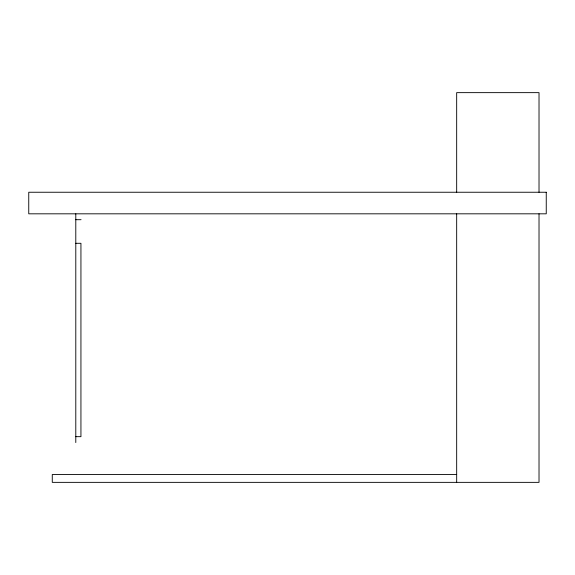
<?xml version="1.0" encoding="UTF-8"?>
<svg xmlns="http://www.w3.org/2000/svg" width="575" height="575" viewBox="0 0 575 575"><rect width="100%" height="100%" fill="white"/><g stroke="black" fill="none" stroke-linecap="round" stroke-linejoin="round"><path stroke-width="0.86" d="M75.792 219.7L81.061 219.7M75.792 243.297L80.938 243.297L80.938 436.669L75.792 436.669M456.672 474.519L52.275 474.519L52.275 482.36L539.019 482.36L539.019 213.821M539.019 192.244L539.019 92.64L456.672 92.64L456.672 192.244M456.672 213.821L456.672 482.36M75.792 213.821L75.792 442.549M546.25 192.244L28.75 192.244L28.75 213.821L546.25 213.821L546.25 192.244"/></g></svg>
